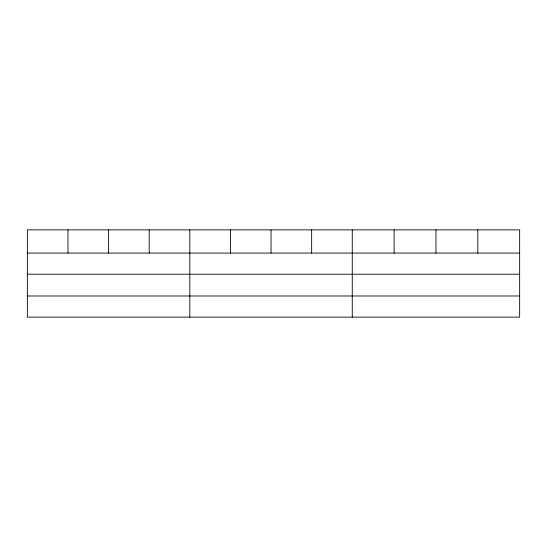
<?xml version="1.0" encoding="UTF-8"?>
<svg xmlns="http://www.w3.org/2000/svg" width="547" height="547" viewBox="0 0 547 547"><rect width="100%" height="100%" fill="white"/><g stroke="black" fill="none" stroke-linecap="round" stroke-linejoin="round"><path stroke-width="0.82" d="M519.65 274.211L519.65 229.87L27.35 229.87L27.35 317.13L519.65 317.13L519.65 274.211L27.35 274.211M27.35 253.076L519.65 253.076M27.35 295.989L519.65 295.989M477.804 229.87L477.804 253.076M435.959 229.87L435.959 253.076M394.113 229.87L394.113 253.076M352.268 229.87L352.268 317.13M311.653 229.87L311.653 253.076M271.038 229.87L271.038 253.076M230.424 229.87L230.424 253.076M189.809 229.87L189.809 317.13M149.194 229.87L149.194 253.076M108.579 229.87L108.579 253.076M67.965 229.87L67.965 253.076"/></g></svg>
